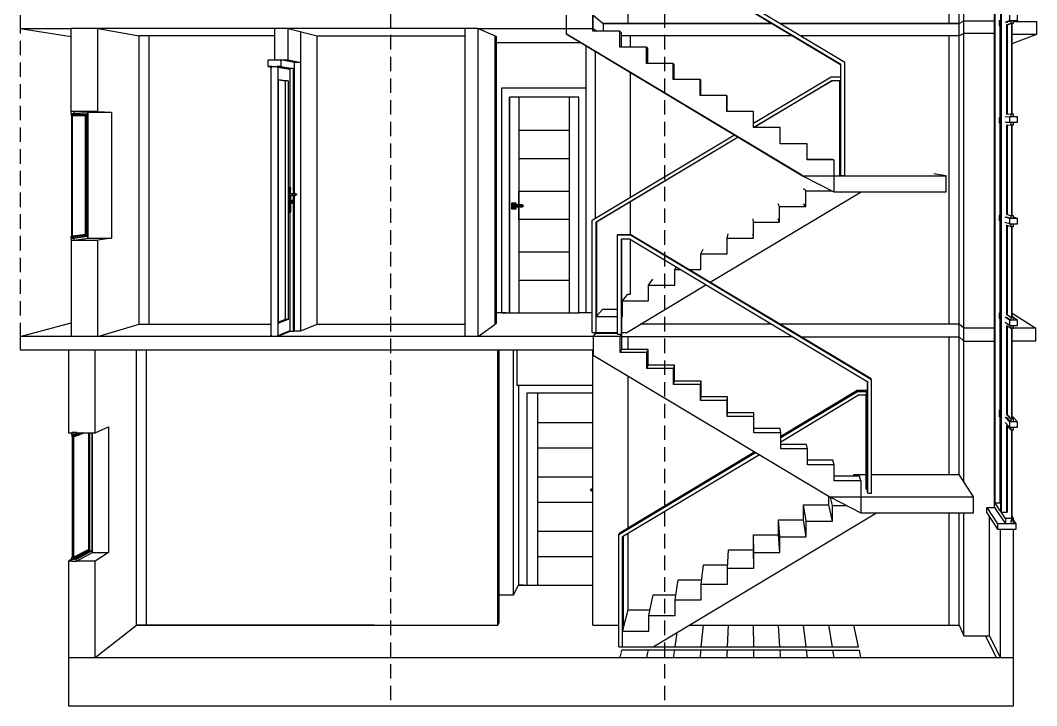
# Model space of a CAD drawing. Header units: inches. Extents: x 114 to 12919, y -714 to 8154.
# Drawn here: x 2215 to 2742, y -645 to -290 of the extents above; entities that cross this region are included whole.
import ezdxf

# ---------------------------------------------------------------- set-up
doc = ezdxf.new("R2010")
doc.units = ezdxf.units.IN
doc.header["$MEASUREMENT"] = 0
doc.linetypes.add('HIDDEN', pattern=[0.375, 0.25, -0.125])
doc.layers.add('centerline', color=92, linetype='HIDDEN')
doc.layers.add('SectionCutEdges', color=7, linetype='Continuous')

msp = doc.modelspace()

# ---------------------------------------------------------------- linework, layer by layer
for p, q in [((2723.19, -544.52), (2723.19, -135.67)), ((2723.46, -544.92), (2723.46, -135.21)), ((2704.03, -289.97), (2704.03, -138.35)), ((2719.99, -542.53), (2719.99, -138.34)), ((2720.26, -540.26), (2720.26, -140.55)), ((2696.39, -291.36), (2696.39, -143.04)), ((2701.59, -291.36), (2701.59, -143.04)), ((2517.28, -236.39), (2642.32, -311.41)), ((2516.71, -238.45), (2640.26, -312.58)), ((2516.96, -238.83), (2640.1, -312.72)), ((2529.95, -291.36), (2529.95, -246.63)), ((2511.88, -287.13), (2516.96, -291.36)), ((2722.26, -289.74), (2722.26, -292.4)), ((2214.85, -294.07), (2241.22, -298.26)), ((2255.1, -294.08), (2276.42, -297.86)), ((2353.65, -294.08), (2368.73, -297.86)), ((2452.2, -294.08), (2461.05, -297.86)), ((2511.88, -294.08), (2513.74, -295.46)), ((2512.86, -295.46), (2512.86, -294.93)), ((2604.51, -291.36), (2516.95, -291.36)), ((2516.96, -291.36), (2516.96, -295.46)), ((2516.96, -291.36), (2567.72, -291.36)), ((2529.96, -291.36), (2529.95, -291.36)), ((2530.59, -291.36), (2530.59, -291.36)), ((2530.84, -291.36), (2530.84, -291.36)), ((2559.99, -291.36), (2559.99, -291.36)), ((2560.09, -291.36), (2560.09, -291.36)), ((2561.89, -291.36), (2561.89, -291.36)), ((2562.05, -291.36), (2562.03, -291.36)), ((2567.72, -291.36), (2567.77, -291.36)), ((2567.77, -291.36), (2567.75, -291.36)), ((2567.78, -291.36), (2567.77, -291.36)), ((2567.78, -291.36), (2604.51, -291.36)), ((2567.93, -291.36), (2567.93, -291.36)), ((2569.62, -291.36), (2569.62, -291.36)), ((2569.69, -291.36), (2569.69, -291.36)), ((2701.59, -291.36), (2608.89, -291.36)), ((2608.9, -291.36), (2701.58, -291.36)), ((2683.02, -291.36), (2683.02, -291.36)), ((2692.6, -291.36), (2692.6, -291.36)), ((2693.82, -291.36), (2693.82, -291.36)), ((2694.9, -291.36), (2694.9, -291.36)), ((2695.32, -291.36), (2695.32, -291.36)), ((2696.39, -291.36), (2696.38, -291.36)), ((2700.02, -291.36), (2700.02, -291.36)), ((2701.58, -291.36), (2704.03, -289.97)), ((2701.58, -297.84), (2701.58, -291.36)), ((2704.02, -529.21), (2704.02, -289.97)), ((2704.02, -289.97), (2719.99, -289.97)), ((2704.03, -289.97), (2719.99, -289.97)), ((2714.59, -289.97), (2714.59, -289.97)), ((2716.66, -289.97), (2716.66, -289.97)), ((2723.19, -291.97), (2722.26, -292.4)), ((2722.26, -292.4), (2722.93, -292.4)), ((2722.93, -292.4), (2723.19, -292.28)), ((2722.93, -340.29), (2722.93, -292.4)), ((2723.07, -293.67), (2723.19, -293.62)), ((2723.07, -339.01), (2723.07, -293.67)), ((2723.19, -293.67), (2723.07, -293.67)), ((2727.72, -289.82), (2725.51, -290.87)), ((2726.19, -290.87), (2728.42, -289.82)), ((2726.34, -292.17), (2728.42, -291.21)), ((2726.34, -338.64), (2726.34, -292.17)), ((2726.68, -292.17), (2726.34, -292.17)), ((2726.68, -292.17), (2728.76, -291.21)), ((2726.68, -338.6), (2726.68, -292.17)), ((2729.11, -291.53), (2729.8, -291.21)), ((2731.89, -289.82), (2729.8, -290.78)), ((2730.83, -290.31), (2741.77, -290.31)), ((2741.77, -296.92), (2741.77, -290.31)), ((2346.71, -297.86), (2276.42, -297.86)), ((2276.42, -447.39), (2276.42, -297.86)), ((2281.62, -447.39), (2281.62, -297.86)), ((2360.33, -450.9), (2360.33, -295.75)), ((2368.73, -297.86), (2445.26, -297.86)), ((2368.73, -447.39), (2368.73, -297.86)), ((2461.05, -297.86), (2461.72, -298.15)), ((2461.05, -447.39), (2461.05, -297.86)), ((2461.72, -446.91), (2461.72, -298.15)), ((2499.17, -297.66), (2497.83, -296.85)), ((2499.17, -297.65), (2499.17, -297.66)), ((2620.04, -370.18), (2499.17, -297.66)), ((2525.59, -295.46), (2526.54, -296.3)), ((2526.54, -303.79), (2526.54, -296.3)), ((2531.23, -297.86), (2526.54, -297.86)), ((2615.31, -297.84), (2531.23, -297.84)), ((2531.23, -303.79), (2531.23, -297.84)), ((2701.63, -297.84), (2619.7, -297.84)), ((2696.42, -447.42), (2696.42, -297.84)), ((2704.02, -296.62), (2701.63, -297.84)), ((2701.63, -447.42), (2701.63, -297.84)), ((2719.99, -296.62), (2704.02, -296.62)), ((2729.11, -301.74), (2741.77, -296.92)), ((2729.11, -296.92), (2741.77, -296.92)), ((2505.41, -301.4), (2461.72, -301.4)), ((2508.29, -324.72), (2508.29, -303.13)), ((2539.47, -303.79), (2540.22, -304.51)), ((2540.22, -312.12), (2540.22, -304.51)), ((2356.76, -311.58), (2349.98, -310.36)), ((2353.65, -310.36), (2360.33, -311.58)), ((2513.05, -392.36), (2513.05, -305.99)), ((2343.31, -313.69), (2345.31, -314.02)), ((2347.98, -313.69), (2354.34, -314.74)), ((2348.31, -314.03), (2354.61, -315.06)), ((2349.98, -313.69), (2356.28, -314.74)), ((2354.34, -314.74), (2354.34, -315.01)), ((2356.28, -314.74), (2354.34, -314.74)), ((2354.61, -315.06), (2354.61, -376.4)), ((2356.28, -314.74), (2356.28, -379.64)), ((2360.33, -311.58), (2356.76, -311.58)), ((2356.76, -311.58), (2356.76, -379.64)), ((2553.35, -312.12), (2553.9, -312.72)), ((2553.9, -320.45), (2553.9, -312.72)), ((2640.26, -312.58), (2640.1, -312.72)), ((2640.1, -312.72), (2640.1, -370.18)), ((2640.26, -370.24), (2640.26, -312.58)), ((2642.32, -370.24), (2642.32, -311.41)), ((2348.76, -320.42), (2353.7, -321.1)), ((2348.76, -446.86), (2348.76, -320.42)), ((2348.76, -320.64), (2352.13, -321.1)), ((2352.13, -321.1), (2352.13, -444.97)), ((2353.7, -321.1), (2352.13, -321.1)), ((2353.7, -321.1), (2353.7, -444.97)), ((2531.23, -381.45), (2531.23, -316.9)), ((2567.23, -320.45), (2567.59, -320.92)), ((2567.59, -328.78), (2567.59, -320.92)), ((2594.99, -343.19), (2635.15, -319.1)), ((2635.71, -321.14), (2595.22, -345.43)), ((2635.57, -321.25), (2595.26, -345.43)), ((2635.15, -319.1), (2640.1, -319.1)), ((2635.57, -321.25), (2635.71, -321.14)), ((2639.64, -321.25), (2635.57, -321.25)), ((2639.79, -321.14), (2635.71, -321.14)), ((2639.64, -321.25), (2639.79, -321.14)), ((2639.64, -370.02), (2639.64, -321.25)), ((2639.79, -370.08), (2639.79, -321.14)), ((2464.44, -324.72), (2464.48, -324.73)), ((2464.44, -324.72), (2508.29, -324.72)), ((2464.44, -441.49), (2464.44, -324.72)), ((2464.48, -324.73), (2508.29, -324.73)), ((2464.48, -441.46), (2464.48, -324.73)), ((2508.29, -324.73), (2508.29, -324.72)), ((2508.29, -441.49), (2508.29, -324.73)), ((2504.39, -329.69), (2468.41, -329.69)), ((2468.41, -329.69), (2468.41, -441.46)), ((2468.43, -329.69), (2468.41, -329.69)), ((2468.43, -441.45), (2468.43, -329.69)), ((2473.35, -329.69), (2468.43, -329.69)), ((2473.35, -329.69), (2473.36, -329.7)), ((2473.35, -329.69), (2473.35, -385.55)), ((2473.36, -329.7), (2473.36, -346.95)), ((2499.5, -329.7), (2473.36, -329.7)), ((2504.39, -329.69), (2499.5, -329.69)), ((2499.5, -441.45), (2499.5, -329.69)), ((2504.39, -441.46), (2504.39, -329.69)), ((2581.11, -328.78), (2581.27, -329.13)), ((2581.27, -337.1), (2581.27, -329.13)), ((2242.77, -337.1), (2249.98, -337.45)), ((2255.1, -337.1), (2262.06, -337.45)), ((2241.27, -338.12), (2241.22, -338.12)), ((2241.5, -338.74), (2241.78, -338.75)), ((2241.85, -339.12), (2248.54, -339.4)), ((2242.1, -338.12), (2249.06, -338.43)), ((2248.89, -339.04), (2242.1, -338.74)), ((2242.1, -339.12), (2248.79, -339.4)), ((2249.71, -338.43), (2242.77, -338.12)), ((2248.54, -339.4), (2248.79, -339.4)), ((2248.54, -339.4), (2248.54, -400.8)), ((2248.79, -401.17), (2248.79, -339.03)), ((2248.89, -401.77), (2248.89, -338.42)), ((2249.06, -338.43), (2249.71, -338.43)), ((2249.06, -338.43), (2249.06, -401.75)), ((2249.71, -337.44), (2249.71, -402.74)), ((2249.98, -337.45), (2262.06, -337.45)), ((2249.98, -402.7), (2249.98, -337.45)), ((2262.06, -337.45), (2262.06, -402.7)), ((2464.48, -340.89), (2464.44, -340.89)), ((2464.48, -341), (2464.44, -341)), ((2464.48, -341.11), (2464.44, -341.11)), ((2464.44, -341.89), (2464.48, -341.89)), ((2464.44, -341.9), (2464.48, -341.9)), ((2723.19, -340.27), (2722.26, -340.36)), ((2722.26, -340.36), (2722.26, -343.03)), ((2723.19, -339), (2723.07, -339.01)), ((2727.72, -339.79), (2725.51, -340.02)), ((2728.42, -338.41), (2726.34, -338.64)), ((2464.44, -342.67), (2464.48, -342.67)), ((2464.44, -342.67), (2464.48, -342.67)), ((2473.36, -346.95), (2473.38, -346.95)), ((2473.38, -346.95), (2473.38, -361.55)), ((2499.5, -346.95), (2473.38, -346.95)), ((2723.19, -342.95), (2722.26, -343.03)), ((2722.26, -343.03), (2722.92, -343.03)), ((2723.19, -343.01), (2722.92, -343.03)), ((2722.92, -390.98), (2722.92, -343.03)), ((2723.06, -344.35), (2723.19, -344.34)), ((2723.06, -389.69), (2723.06, -344.35)), ((2723.19, -344.35), (2723.06, -344.35)), ((2727.72, -342.57), (2725.51, -342.75)), ((2726.19, -342.75), (2728.42, -342.57)), ((2726.33, -344.11), (2728.42, -343.96)), ((2726.33, -390.58), (2726.33, -344.11)), ((2726.67, -344.11), (2726.33, -344.11)), ((2726.67, -344.11), (2728.76, -343.96)), ((2726.67, -390.58), (2726.67, -344.11)), ((2729.11, -344.01), (2729.8, -343.96)), ((2731.89, -342.57), (2729.8, -342.74)), ((2511.33, -393.39), (2585.03, -349.17)), ((2587.01, -350.36), (2513.37, -394.54)), ((2587.03, -350.37), (2513.62, -394.41)), ((2473.36, -361.56), (2473.38, -361.55)), ((2473.36, -361.56), (2473.36, -378.53)), ((2473.44, -361.56), (2473.38, -361.55)), ((2473.44, -361.55), (2473.44, -361.56)), ((2499.5, -361.56), (2473.44, -361.56)), ((2473.45, -361.55), (2473.45, -361.56)), ((2475.01, -361.56), (2475.01, -361.55)), ((2475.03, -361.56), (2475.03, -361.55)), ((2475.05, -361.55), (2475.05, -361.56)), ((2475.06, -361.55), (2475.06, -361.56)), ((2475.09, -361.56), (2475.09, -361.55)), ((2475.09, -361.55), (2475.09, -361.56)), ((2475.12, -361.56), (2475.12, -361.55)), ((2475.34, -361.56), (2475.34, -361.55)), ((2475.38, -361.55), (2475.38, -361.56)), ((2475.41, -361.55), (2475.41, -361.56)), ((2475.71, -361.56), (2475.71, -361.55)), ((2475.81, -361.55), (2475.81, -361.56)), ((2475.88, -361.56), (2475.88, -361.55)), ((2476.5, -361.55), (2476.5, -361.56)), ((2499.5, -361.55), (2476.67, -361.56)), ((2476.67, -361.55), (2476.67, -361.56)), ((2636, -361.97), (2622.75, -361.97)), ((2636.63, -362.09), (2636, -361.97)), ((2620.06, -370.18), (2620.04, -370.18)), ((2620.45, -370.42), (2620.04, -370.18)), ((2639.64, -370.02), (2639.79, -370.08)), ((2639.79, -370.08), (2640.1, -370.08)), ((2640.1, -370.18), (2640.26, -370.24)), ((2640.26, -370.24), (2642.32, -370.24)), ((2694.93, -370.42), (2688.46, -369.38)), ((2353.99, -377.36), (2354.04, -376.75)), ((2353.99, -377.36), (2353.99, -388.48)), ((2354.04, -376.75), (2354.13, -376.4)), ((2354.13, -376.4), (2354.23, -376.39)), ((2354.23, -376.39), (2354.23, -376.4)), ((2354.23, -376.39), (2354.75, -376.39)), ((2354.51, -377.36), (2354.56, -376.75)), ((2354.51, -388.48), (2354.51, -377.36)), ((2354.56, -376.75), (2354.65, -376.4)), ((2354.75, -376.39), (2354.65, -376.4)), ((2354.75, -376.39), (2354.84, -376.73)), ((2354.84, -376.73), (2354.89, -377.33)), ((2354.89, -379.64), (2354.89, -377.33)), ((2499.5, -378.53), (2473.36, -378.53)), ((2473.38, -385.55), (2473.38, -378.53)), ((2572.53, -425.65), (2650.71, -378.74)), ((2622.12, -378.23), (2620.82, -377.19)), ((2622.12, -378.23), (2635.64, -378.23)), ((2622.12, -386.39), (2622.12, -378.23)), ((2354.63, -380.14), (2354.64, -379.9)), ((2354.64, -380.38), (2354.63, -380.14)), ((2354.64, -379.9), (2354.66, -379.71)), ((2354.66, -380.56), (2354.64, -380.38)), ((2354.65, -383.72), (2354.66, -383.55)), ((2354.65, -383.71), (2355.53, -383.71)), ((2354.65, -385.02), (2354.65, -383.72)), ((2354.65, -384.1), (2355.53, -384.1)), ((2354.66, -379.71), (2354.7, -379.64)), ((2354.7, -380.62), (2354.66, -380.56)), ((2354.66, -383.55), (2354.68, -383.43)), ((2354.68, -383.43), (2354.7, -383.39)), ((2354.7, -379.64), (2357.47, -379.64)), ((2354.7, -380.62), (2356.09, -380.62)), ((2354.7, -383.39), (2354.72, -383.43)), ((2354.72, -383.43), (2354.74, -383.54)), ((2354.74, -380.55), (2354.73, -380.56)), ((2354.76, -380.38), (2354.74, -380.55)), ((2354.74, -383.54), (2354.75, -383.71)), ((2354.75, -383.71), (2354.75, -383.71)), ((2354.75, -383.91), (2354.75, -383.74)), ((2354.75, -385.01), (2354.75, -384.01)), ((2354.89, -380.38), (2354.89, -380.56)), ((2354.89, -380.62), (2354.89, -383.71)), ((2354.89, -383.74), (2354.89, -383.91)), ((2354.89, -384.01), (2354.89, -388.42)), ((2355.38, -383.81), (2355.35, -383.91)), ((2355.35, -383.91), (2355.38, -384.01)), ((2355.43, -383.77), (2355.38, -383.81)), ((2355.38, -384.01), (2355.43, -384.05)), ((2355.41, -383.9), (2355.43, -383.81)), ((2355.43, -384), (2355.41, -383.9)), ((2355.53, -383.74), (2355.43, -383.77)), ((2355.43, -383.81), (2355.43, -383.8)), ((2355.43, -384), (2355.43, -384)), ((2355.43, -384.05), (2355.53, -384.08)), ((2355.53, -383.13), (2355.56, -383.12)), ((2355.53, -383.74), (2355.53, -383.13)), ((2355.53, -383.13), (2356.57, -383.13)), ((2355.53, -384.08), (2355.53, -384.69)), ((2355.56, -383.13), (2355.56, -383.12)), ((2355.56, -383.12), (2356.6, -383.12)), ((2355.79, -383.39), (2355.79, -384.43)), ((2355.79, -383.39), (2356.31, -383.39)), ((2355.82, -384.43), (2355.79, -384.43)), ((2355.79, -384.43), (2356.31, -384.43)), ((2355.82, -384.43), (2355.82, -383.39)), ((2355.82, -384.43), (2356.31, -384.43)), ((2355.9, -380.25), (2355.97, -380.01)), ((2355.97, -380.5), (2355.9, -380.25)), ((2355.97, -380.01), (2356.15, -379.83)), ((2356.02, -380.55), (2355.97, -380.5)), ((2356.03, -380.56), (2356.02, -380.55)), ((2356.15, -380.68), (2356.03, -380.56)), ((2356.15, -379.83), (2356.39, -379.76)), ((2356.39, -380.74), (2356.15, -380.68)), ((2356.28, -380.71), (2356.28, -383.13)), ((2356.28, -383.39), (2356.28, -384.43)), ((2356.31, -383.39), (2356.31, -384.43)), ((2357.47, -379.64), (2356.39, -379.76)), ((2356.39, -379.76), (2356.64, -379.83)), ((2357.47, -380.62), (2356.39, -380.74)), ((2356.64, -380.68), (2356.39, -380.74)), ((2356.57, -383.13), (2356.6, -383.12)), ((2356.57, -384.69), (2356.57, -383.13)), ((2356.6, -384.69), (2356.6, -383.12)), ((2356.64, -379.83), (2356.82, -380.01)), ((2356.82, -380.5), (2356.64, -380.68)), ((2356.76, -380.66), (2356.76, -450.9)), ((2356.82, -380.01), (2356.88, -380.25)), ((2356.88, -380.25), (2356.82, -380.5)), ((2357.13, -380.62), (2357.47, -380.62)), ((2357.47, -380.62), (2357.35, -380.6)), ((2357.47, -379.64), (2357.75, -379.71)), ((2357.75, -380.55), (2357.47, -380.62)), ((2357.75, -379.71), (2357.95, -379.88)), ((2357.95, -380.37), (2357.75, -380.55)), ((2357.95, -379.88), (2358.02, -380.12)), ((2358.02, -380.12), (2357.95, -380.37)), ((2469.54, -384.6), (2469.55, -384.6)), ((2469.54, -384.6), (2469.54, -387.52)), ((2471.88, -384.6), (2469.54, -384.6)), ((2471.89, -384.6), (2469.55, -384.6)), ((2469.55, -384.6), (2469.55, -384.6)), ((2471.88, -384.6), (2471.89, -384.6)), ((2471.88, -385.55), (2471.88, -384.6)), ((2471.89, -385.55), (2471.89, -384.6)), ((2531.23, -400.97), (2531.23, -383.85)), ((2354.04, -389.08), (2353.99, -388.48)), ((2354.04, -389.08), (2354.13, -389.41)), ((2354.13, -389.41), (2354.65, -389.41)), ((2354.56, -389.08), (2354.51, -388.48)), ((2354.65, -389.41), (2354.56, -389.08)), ((2354.61, -389.41), (2354.61, -450.79)), ((2354.65, -385.02), (2354.66, -385.18)), ((2354.75, -389.4), (2354.65, -389.41)), ((2354.66, -385.18), (2354.68, -385.3)), ((2354.68, -385.3), (2354.7, -385.34)), ((2354.7, -385.34), (2354.72, -385.29)), ((2354.72, -385.29), (2354.74, -385.17)), ((2354.74, -385.17), (2354.75, -385.01)), ((2354.84, -389.03), (2354.75, -389.4)), ((2354.89, -388.42), (2354.84, -389.03)), ((2355.53, -384.69), (2356.57, -384.69)), ((2356.28, -384.69), (2356.28, -451.1)), ((2356.57, -384.69), (2356.6, -384.69)), ((2469.54, -387.52), (2471.88, -387.52)), ((2469.92, -385.08), (2469.92, -387.05)), ((2469.92, -385.08), (2469.92, -385.08)), ((2469.92, -385.08), (2469.92, -385.08)), ((2471.5, -385.08), (2469.92, -385.08)), ((2471.49, -385.08), (2469.92, -385.08)), ((2471.49, -387.05), (2469.92, -387.05)), ((2470.25, -385.94), (2470.24, -386.08)), ((2470.24, -386.08), (2470.25, -386.21)), ((2470.3, -385.81), (2470.25, -385.94)), ((2470.25, -386.21), (2470.3, -386.34)), ((2470.3, -385.96), (2470.29, -386.08)), ((2470.29, -386.08), (2470.3, -386.2)), ((2470.37, -385.7), (2470.3, -385.81)), ((2470.34, -385.84), (2470.3, -385.96)), ((2470.3, -386.2), (2470.34, -386.31)), ((2470.3, -386.34), (2470.37, -386.45)), ((2470.4, -385.75), (2470.34, -385.84)), ((2470.34, -386.31), (2470.4, -386.41)), ((2470.46, -385.62), (2470.37, -385.7)), ((2470.37, -386.45), (2470.46, -386.53)), ((2470.48, -385.67), (2470.4, -385.75)), ((2470.4, -386.41), (2470.48, -386.48)), ((2470.56, -385.57), (2470.46, -385.62)), ((2470.46, -386.53), (2470.56, -386.58)), ((2470.57, -385.63), (2470.48, -385.67)), ((2470.48, -386.48), (2470.57, -386.53)), ((2470.67, -385.55), (2470.56, -385.57)), ((2470.56, -385.57), (2470.61, -385.56)), ((2470.56, -386.58), (2470.67, -386.6)), ((2470.67, -385.61), (2470.57, -385.63)), ((2470.57, -386.53), (2470.67, -386.54)), ((2470.72, -385.54), (2470.61, -385.56)), ((2470.67, -385.55), (2475.07, -385.55)), ((2470.67, -385.61), (2475.06, -385.61)), ((2475.06, -386.54), (2470.67, -386.54)), ((2470.67, -386.6), (2475.07, -386.6)), ((2470.68, -385.55), (2470.72, -385.54)), ((2471.1, -385.54), (2470.72, -385.54)), ((2471.1, -385.54), (2471.07, -385.55)), ((2475.08, -385.55), (2471.07, -385.55)), ((2471.1, -385.55), (2471.1, -385.54)), ((2471.49, -385.08), (2471.5, -385.08)), ((2471.49, -385.55), (2471.49, -385.08)), ((2471.49, -387.05), (2471.49, -386.6)), ((2471.49, -387.05), (2471.5, -387.05)), ((2471.5, -385.55), (2471.5, -385.08)), ((2471.5, -387.05), (2471.5, -386.6)), ((2471.88, -387.52), (2471.88, -386.6)), ((2471.88, -387.52), (2471.89, -387.52)), ((2471.89, -387.52), (2471.89, -386.6)), ((2473.35, -386.6), (2473.35, -441.45)), ((2473.38, -393.12), (2473.38, -386.6)), ((2475.16, -385.63), (2475.06, -385.61)), ((2475.06, -386.54), (2475.16, -386.53)), ((2475.07, -385.55), (2475.08, -385.55)), ((2475.07, -385.55), (2475.17, -385.57)), ((2475.07, -386.6), (2475.17, -386.58)), ((2475.08, -385.55), (2475.19, -385.56)), ((2475.25, -385.67), (2475.16, -385.63)), ((2475.16, -386.53), (2475.25, -386.48)), ((2475.17, -385.57), (2475.28, -385.62)), ((2475.28, -386.53), (2475.17, -386.58)), ((2475.19, -386.58), (2475.18, -386.58)), ((2475.19, -385.56), (2475.29, -385.62)), ((2475.29, -386.53), (2475.19, -386.58)), ((2475.33, -385.75), (2475.25, -385.67)), ((2475.25, -386.48), (2475.33, -386.41)), ((2475.37, -385.7), (2475.28, -385.62)), ((2475.37, -386.45), (2475.28, -386.53)), ((2475.29, -385.62), (2475.38, -385.7)), ((2475.38, -386.44), (2475.29, -386.53)), ((2475.39, -385.84), (2475.33, -385.75)), ((2475.33, -386.41), (2475.39, -386.31)), ((2475.44, -385.81), (2475.37, -385.7)), ((2475.44, -386.34), (2475.37, -386.45)), ((2475.38, -385.7), (2475.45, -385.81)), ((2475.45, -386.33), (2475.38, -386.44)), ((2475.43, -385.96), (2475.39, -385.84)), ((2475.39, -386.31), (2475.43, -386.2)), ((2475.45, -386.08), (2475.43, -385.96)), ((2475.43, -386.2), (2475.45, -386.08)), ((2475.48, -385.94), (2475.44, -385.81)), ((2475.48, -386.21), (2475.44, -386.34)), ((2475.45, -385.81), (2475.5, -385.94)), ((2475.5, -386.21), (2475.45, -386.33)), ((2475.5, -386.08), (2475.48, -385.94)), ((2475.5, -386.08), (2475.48, -386.21)), ((2475.5, -385.94), (2475.51, -386.07)), ((2475.51, -386.07), (2475.5, -386.21)), ((2608.52, -386.39), (2607.81, -384.99)), ((2608.52, -386.39), (2622.12, -386.39)), ((2608.52, -394.54), (2608.52, -386.39)), ((2622.12, -386.39), (2620.82, -384.99)), ((2723.19, -389.72), (2723.06, -389.69)), ((2723.19, -389.69), (2723.06, -389.69)), ((2464.44, -390.7), (2464.48, -390.7)), ((2464.44, -390.7), (2464.48, -390.7)), ((2464.44, -391.47), (2464.48, -391.47)), ((2464.48, -391.5), (2464.44, -391.5)), ((2464.44, -392.28), (2464.48, -392.28)), ((2464.44, -392.54), (2464.48, -392.54)), ((2473.36, -393.13), (2473.38, -393.12)), ((2473.36, -393.13), (2473.36, -410.1)), ((2499.5, -393.13), (2473.36, -393.13)), ((2499.5, -393.12), (2473.38, -393.12)), ((2473.44, -393.12), (2473.44, -393.13)), ((2473.45, -393.12), (2473.45, -393.13)), ((2511.33, -451.64), (2511.33, -393.39)), ((2513.62, -394.41), (2513.37, -394.54)), ((2513.37, -451.64), (2513.37, -394.54)), ((2513.62, -394.41), (2513.62, -443.19)), ((2594.93, -394.54), (2594.81, -392.79)), ((2594.93, -394.54), (2608.52, -394.54)), ((2594.93, -402.7), (2594.93, -394.54)), ((2608.52, -394.54), (2607.81, -392.79)), ((2722.92, -390.98), (2722.26, -390.98)), ((2722.26, -390.98), (2722.26, -393.65)), ((2723.19, -391.25), (2722.26, -390.98)), ((2723.19, -393.93), (2722.26, -393.65)), ((2722.92, -390.98), (2723.19, -391.06)), ((2722.92, -441.6), (2722.92, -393.85)), ((2723.06, -395.02), (2723.19, -395.06)), ((2723.06, -440.36), (2723.06, -395.02)), ((2727.72, -392.54), (2725.51, -391.91)), ((2727.72, -395.31), (2725.51, -394.64)), ((2728.42, -392.54), (2726.19, -391.91)), ((2728.42, -391.15), (2726.33, -390.58)), ((2726.67, -390.58), (2726.33, -390.58)), ((2726.67, -390.58), (2728.76, -391.15)), ((2729.8, -391.15), (2729.11, -390.96)), ((2731.89, -392.54), (2729.8, -391.96)), ((2726.33, -442.52), (2726.33, -396.05)), ((2726.33, -396.05), (2728.42, -396.7)), ((2726.67, -442.52), (2726.67, -396.16)), ((2241.22, -402.72), (2241.27, -402.71)), ((2241.44, -401.69), (2241.27, -401.72)), ((2241.5, -402.09), (2241.78, -402.05)), ((2241.85, -401.72), (2248.54, -400.8)), ((2248.79, -400.8), (2242.1, -401.72)), ((2242.1, -402.09), (2248.89, -401.16)), ((2242.1, -402.72), (2248.89, -401.77)), ((2242.77, -402.72), (2249.71, -401.75)), ((2242.77, -403.73), (2249.98, -402.7)), ((2248.54, -400.8), (2248.79, -400.8)), ((2248.89, -401.77), (2249.06, -401.75)), ((2249.06, -401.75), (2249.71, -401.75)), ((2249.98, -402.7), (2262.06, -402.7)), ((2262.06, -402.7), (2255.1, -403.73)), ((2524.66, -400.97), (2524.44, -401.12)), ((2524.44, -401.12), (2531.18, -401.12)), ((2524.44, -452.6), (2524.44, -401.12)), ((2531.38, -400.97), (2524.66, -400.97)), ((2526.49, -452.6), (2526.49, -403.18)), ((2526.49, -403.18), (2530.61, -403.18)), ((2526.71, -460.49), (2526.71, -403.18)), ((2530.61, -403.18), (2654.16, -477.31)), ((2531.38, -400.97), (2531.18, -401.12)), ((2531.18, -401.12), (2656.22, -476.14)), ((2531.23, -431.82), (2531.23, -403.55)), ((2656.01, -475.74), (2531.38, -400.97)), ((2581.34, -402.7), (2581.8, -400.6)), ((2581.34, -402.7), (2594.93, -402.7)), ((2581.34, -410.86), (2581.34, -402.7)), ((2594.93, -402.7), (2594.81, -400.6)), ((2499.5, -410.1), (2473.36, -410.1)), ((2473.38, -410.1), (2473.38, -424.69)), ((2567.74, -410.86), (2568.79, -408.4)), ((2567.74, -410.86), (2581.34, -410.86)), ((2567.74, -419.01), (2567.74, -410.86)), ((2554.15, -419.01), (2554.89, -417.75)), ((2554.15, -419.01), (2557, -419.01)), ((2554.15, -427.17), (2554.15, -419.01)), ((2561.46, -419.01), (2567.74, -419.01)), ((2473.36, -424.7), (2473.38, -424.69)), ((2473.36, -424.7), (2473.36, -441.43)), ((2499.5, -424.7), (2473.36, -424.7)), ((2499.5, -424.69), (2473.38, -424.69)), ((2473.44, -424.69), (2473.44, -424.7)), ((2473.45, -424.69), (2473.45, -424.7)), ((2540.56, -427.17), (2542.78, -424.01)), ((2464.44, -429.47), (2464.48, -429.47)), ((2464.48, -430.63), (2464.44, -430.63)), ((2464.44, -430.89), (2464.48, -430.89)), ((2464.44, -431.02), (2464.48, -431.02)), ((2464.44, -431.28), (2464.48, -431.28)), ((2526.96, -435.33), (2529.79, -431.78)), ((2529.22, -451.64), (2570.3, -426.99)), ((2529.79, -431.78), (2531.23, -431.78)), ((2540.56, -427.17), (2554.15, -427.17)), ((2540.56, -435.33), (2540.56, -427.17)), ((2526.96, -435.33), (2540.56, -435.33)), ((2526.96, -443.48), (2526.96, -435.33)), ((2466.8, -441.49), (2461.72, -441.49)), ((2464.44, -441.07), (2464.48, -441.07)), ((2464.44, -441.49), (2464.48, -441.46)), ((2464.48, -441.46), (2468.41, -441.46)), ((2466.8, -441.49), (2466.84, -441.46)), ((2468.41, -441.46), (2468.43, -441.45)), ((2468.43, -441.45), (2473.35, -441.45)), ((2473.35, -441.45), (2473.36, -441.43)), ((2473.36, -441.43), (2499.5, -441.43)), ((2499.5, -441.45), (2504.39, -441.45)), ((2508.29, -441.46), (2504.39, -441.46)), ((2505.93, -441.49), (2505.96, -441.46)), ((2511.33, -441.49), (2505.93, -441.49)), ((2513.37, -443.48), (2516.79, -439.59)), ((2516.79, -439.59), (2524.44, -439.59)), ((2526.71, -439.59), (2526.96, -439.59)), ((2722.92, -441.6), (2722.26, -441.6)), ((2722.26, -441.6), (2722.26, -444.27)), ((2723.19, -442.23), (2722.26, -441.6)), ((2722.92, -441.6), (2723.19, -441.78)), ((2723.19, -440.45), (2723.06, -440.36)), ((2723.19, -440.36), (2723.06, -440.36)), ((2728.42, -443.89), (2726.33, -442.52)), ((2726.67, -442.52), (2726.33, -442.52)), ((2726.67, -442.52), (2728.76, -443.89)), ((2729.11, -441.7), (2741.26, -449.48)), ((2214.85, -453.7), (2241.22, -446.72)), ((2255.1, -453.7), (2276.42, -447.39)), ((2276.42, -447.39), (2344.98, -447.39)), ((2352.13, -444.97), (2348.76, -446.25)), ((2353.7, -444.97), (2348.76, -446.86)), ((2353.7, -444.97), (2352.13, -444.97)), ((2360.33, -450.9), (2368.73, -447.39)), ((2368.73, -447.39), (2445.26, -447.39)), ((2452.2, -453.7), (2461.72, -446.91)), ((2513.37, -443.48), (2524.44, -443.48)), ((2526.71, -443.48), (2526.96, -443.48)), ((2604.35, -447.42), (2536.25, -447.42)), ((2701.63, -447.42), (2608.81, -447.42)), ((2701.58, -525.4), (2701.58, -447.42)), ((2704.02, -449.47), (2701.63, -447.42)), ((2723.19, -444.91), (2722.26, -444.27)), ((2722.92, -492.23), (2722.92, -444.73)), ((2723.06, -445.7), (2723.19, -445.79)), ((2723.06, -491.04), (2723.06, -445.7)), ((2727.72, -445.28), (2725.51, -443.79)), ((2727.72, -448.06), (2725.51, -446.53)), ((2726.19, -443.79), (2728.42, -445.28)), ((2729.8, -443.89), (2729.11, -443.44)), ((2731.89, -445.28), (2729.8, -443.92)), ((2347.98, -453.7), (2354.34, -451.1)), ((2354.61, -450.79), (2348.31, -453.36)), ((2354.34, -450.91), (2354.34, -451.1)), ((2356.28, -451.1), (2354.34, -451.1)), ((2356.28, -451.1), (2356.76, -450.9)), ((2356.76, -450.9), (2360.33, -450.9)), ((2511.33, -451.64), (2524.44, -451.64)), ((2511.88, -453.7), (2513.54, -451.64)), ((2524.44, -452.28), (2513.03, -452.28)), ((2516.96, -451.64), (2516.96, -452.28)), ((2524.44, -452.6), (2526.49, -452.6)), ((2525.76, -453.7), (2526.71, -452.28)), ((2526.71, -451.64), (2529.22, -451.64)), ((2719.99, -449.47), (2704.02, -449.47)), ((2726.33, -494.46), (2726.33, -447.99)), ((2726.33, -447.99), (2728.42, -449.45)), ((2726.67, -494.46), (2726.67, -448.23)), ((2741.26, -449.48), (2729.11, -449.48)), ((2741.26, -456.12), (2741.26, -449.48)), ((2615.13, -453.89), (2526.71, -453.89)), ((2529.96, -460.49), (2529.96, -453.89)), ((2619.58, -453.89), (2701.58, -453.89)), ((2696.38, -525.4), (2696.38, -453.89)), ((2701.58, -453.89), (2704.02, -456.11)), ((2704.02, -456.11), (2719.99, -456.11)), ((2741.26, -456.12), (2729.11, -456.12)), ((2275.06, -603.41), (2275.06, -460.64)), ((2280.32, -603.41), (2280.32, -460.64)), ((2462.35, -603.41), (2462.35, -460.64)), ((2463.02, -602.13), (2463.02, -460.64)), ((2470.53, -587.67), (2470.53, -460.64)), ((2472.5, -479.19), (2472.5, -460.64)), ((2511.75, -603.41), (2511.75, -460.64)), ((2525.76, -462.03), (2526.71, -460.49)), ((2540.39, -460.49), (2526.71, -460.49)), ((2539.65, -462.03), (2540.39, -460.49)), ((2540.39, -468.7), (2540.39, -460.49)), ((2539.65, -470.35), (2540.39, -468.7)), ((2554.07, -468.7), (2540.39, -468.7)), ((2553.53, -470.35), (2554.07, -468.7)), ((2554.07, -476.91), (2554.07, -468.7)), ((2511.75, -479.19), (2472.5, -479.19)), ((2473.07, -479.19), (2473.07, -582.79)), ((2529.96, -553.07), (2529.96, -474.25)), ((2553.53, -478.68), (2554.07, -476.91)), ((2567.76, -476.91), (2554.07, -476.91)), ((2567.41, -478.68), (2567.76, -476.91)), ((2567.76, -485.11), (2567.76, -476.91)), ((2653.96, -477.19), (2653.96, -534.37)), ((2654.16, -534.96), (2654.16, -477.31)), ((2656.01, -475.74), (2656.22, -476.14)), ((2656.22, -534.96), (2656.22, -476.14)), ((2477.56, -582.79), (2477.56, -483.02)), ((2477.56, -483.02), (2511.75, -483.02)), ((2477.56, -582.78), (2477.56, -483.02)), ((2483.18, -498.42), (2483.18, -483.02)), ((2483.18, -582.78), (2483.18, -483.02)), ((2648.73, -481.81), (2609.05, -505.62)), ((2609.05, -506.14), (2648.91, -482.22)), ((2649.48, -484.26), (2609.05, -508.52)), ((2648.91, -482.22), (2648.73, -481.81)), ((2653.96, -481.81), (2648.73, -481.81)), ((2648.91, -482.22), (2653.96, -482.22)), ((2653.55, -484.26), (2649.48, -484.26)), ((2653.35, -532.62), (2653.35, -484.26)), ((2653.55, -482.22), (2653.96, -483.06)), ((2653.55, -533.2), (2653.55, -482.22)), ((2567.41, -487.01), (2567.76, -485.11)), ((2581.44, -485.11), (2567.76, -485.11)), ((2581.29, -487.01), (2581.44, -485.11)), ((2581.44, -493.32), (2581.44, -485.11)), ((2653.96, -487.17), (2653.55, -486.3)), ((2581.29, -495.34), (2581.44, -493.32)), ((2595.12, -493.32), (2581.44, -493.32)), ((2595.17, -495.34), (2595.12, -493.32)), ((2722.92, -492.23), (2722.26, -492.23)), ((2722.26, -492.23), (2722.26, -494.89)), ((2723.19, -493.21), (2722.26, -492.23)), ((2723.19, -495.9), (2722.26, -494.89)), ((2723.19, -492.5), (2722.92, -492.23)), ((2723.19, -491.17), (2723.06, -491.04)), ((2723.19, -491.04), (2723.06, -491.04)), ((2728.42, -496.64), (2726.33, -494.46)), ((2726.67, -494.46), (2726.33, -494.46)), ((2726.67, -494.46), (2728.76, -496.64)), ((2729.31, -495.37), (2729.11, -495.17)), ((2253.65, -503.67), (2260.64, -500.57)), ((2260.64, -500.57), (2260.64, -565.82)), ((2483.18, -511.45), (2483.18, -498.42)), ((2483.18, -498.42), (2511.75, -498.42)), ((2653.55, -498.45), (2653.96, -498.45)), ((2653.55, -498.45), (2653.96, -499.4)), ((2722.92, -540.26), (2722.92, -495.61)), ((2723.06, -496.37), (2723.19, -496.51)), ((2723.06, -540.46), (2723.06, -496.37)), ((2727.72, -498.03), (2725.51, -495.68)), ((2727.72, -500.8), (2725.51, -498.41)), ((2726.19, -495.68), (2728.42, -498.03)), ((2726.33, -545.11), (2726.33, -499.92)), ((2726.33, -499.92), (2728.42, -502.19)), ((2726.67, -545.11), (2726.67, -500.3)), ((2729.31, -495.37), (2729.11, -495.37)), ((2729.6, -495.67), (2729.11, -495.67)), ((2729.8, -496.64), (2729.11, -495.92)), ((2729.31, -495.67), (2729.31, -495.37)), ((2731.89, -498.03), (2729.6, -495.67)), ((2247.02, -503.67), (2242.9, -505.22)), ((2242.9, -505.59), (2248, -503.67)), ((2246.42, -503.67), (2243.96, -504.59)), ((2250.18, -503.67), (2250.18, -564.18)), ((2250.56, -564.55), (2250.56, -503.67)), ((2250.67, -565.11), (2250.67, -503.67)), ((2250.87, -565), (2250.87, -503.67)), ((2251.89, -503.67), (2251.89, -566)), ((2252.2, -565.84), (2252.2, -503.67)), ((2608.8, -501.53), (2595.17, -501.53)), ((2609.05, -503.67), (2608.8, -501.53)), ((2653.96, -503.5), (2653.55, -502.53)), ((2622.49, -509.74), (2609.05, -509.74)), ((2622.93, -511.99), (2622.49, -509.74)), ((2483.18, -526.61), (2483.18, -511.45)), ((2483.18, -511.45), (2483.18, -511.45)), ((2483.18, -511.45), (2511.75, -511.45)), ((2483.18, -511.45), (2511.75, -511.45)), ((2483.19, -511.45), (2483.19, -511.45)), ((2483.19, -511.45), (2483.19, -511.45)), ((2484.7, -511.45), (2484.7, -511.45)), ((2525.09, -556.51), (2596.08, -513.92)), ((2595.64, -513.66), (2525.31, -555.86)), ((2598.06, -515.11), (2527.13, -557.67)), ((2636.17, -517.95), (2622.93, -517.95)), ((2636.81, -520.32), (2636.17, -517.95)), ((2653.96, -520.96), (2653.55, -520.96)), ((2653.55, -520.96), (2653.96, -522.06)), ((2483.18, -539.64), (2483.18, -526.61)), ((2483.18, -526.61), (2511.75, -526.61)), ((2649.85, -526.16), (2636.81, -526.16)), ((2646.98, -526.16), (2646.98, -525.4)), ((2646.98, -525.4), (2653.35, -525.4)), ((2647.22, -526.16), (2646.98, -525.4)), ((2650.69, -528.65), (2649.85, -526.16)), ((2653.96, -526.16), (2653.55, -525.04)), ((2656.22, -525.4), (2701.58, -525.4)), ((2708.98, -536.98), (2701.58, -525.4)), ((2510.53, -533.35), (2510.54, -533.22)), ((2510.53, -533.35), (2510.54, -533.47)), ((2510.54, -533.22), (2510.59, -533.11)), ((2510.54, -533.47), (2510.59, -533.58)), ((2510.58, -533.35), (2510.6, -533.24)), ((2510.6, -533.45), (2510.58, -533.35)), ((2510.59, -533.58), (2510.67, -533.68)), ((2510.67, -533.01), (2510.6, -533.11)), ((2510.6, -533.11), (2510.59, -533.11)), ((2510.6, -533.24), (2510.64, -533.14)), ((2510.64, -533.55), (2510.6, -533.45)), ((2510.64, -533.14), (2510.71, -533.05)), ((2510.71, -533.64), (2510.64, -533.55)), ((2510.67, -533.01), (2510.78, -532.94)), ((2510.67, -533.01), (2510.68, -533.01)), ((2510.67, -533.68), (2510.78, -533.75)), ((2510.78, -532.94), (2510.68, -533.01)), ((2510.71, -533.05), (2510.81, -532.99)), ((2510.81, -533.71), (2510.71, -533.64)), ((2510.9, -532.89), (2510.78, -532.94)), ((2510.9, -532.89), (2510.78, -532.94)), ((2510.78, -533.75), (2510.9, -533.8)), ((2510.81, -532.99), (2510.91, -532.94)), ((2510.91, -533.75), (2510.81, -533.71)), ((2511.02, -532.88), (2510.9, -532.89)), ((2511.02, -532.88), (2510.9, -532.89)), ((2511.02, -533.81), (2510.9, -533.8)), ((2510.91, -532.94), (2511.02, -532.93)), ((2511.02, -533.76), (2510.91, -533.75)), ((2511.02, -532.88), (2511.02, -532.88)), ((2511.02, -532.88), (2511.75, -532.88)), ((2511.75, -532.88), (2511.02, -532.88)), ((2511.75, -532.93), (2511.02, -532.93)), ((2511.75, -533.76), (2511.02, -533.76)), ((2511.75, -533.81), (2511.02, -533.81)), ((2633.97, -541), (2633.97, -536.66)), ((2635.88, -541.36), (2634.91, -537.19)), ((2653.55, -533.2), (2653.35, -532.62)), ((2653.55, -533.2), (2653.96, -533.2)), ((2654.16, -534.96), (2653.96, -534.37)), ((2654.16, -534.96), (2656.22, -534.96)), ((2483.18, -554.8), (2483.18, -539.64)), ((2483.18, -539.64), (2483.18, -539.64)), ((2483.18, -539.64), (2511.75, -539.64)), ((2483.18, -539.64), (2511.75, -539.64)), ((2483.19, -539.64), (2483.19, -539.64)), ((2483.19, -539.64), (2483.19, -539.64)), ((2484.7, -539.64), (2484.7, -539.64)), ((2620.97, -541), (2633.97, -541)), ((2620.97, -548.8), (2620.97, -541)), ((2622.29, -549.51), (2620.97, -541)), ((2635.88, -549.51), (2633.97, -541)), ((2635.88, -541.36), (2643.01, -541.36)), ((2635.88, -549.51), (2635.88, -541.36)), ((2715.98, -545.16), (2715.98, -542.5)), ((2715.98, -542.5), (2719.99, -542.5)), ((2715.98, -542.5), (2721.48, -550.86)), ((2719.99, -542.53), (2725.64, -550.86)), ((2722.92, -540.26), (2720.26, -540.26)), ((2725.64, -548.08), (2720.26, -540.26)), ((2542.99, -614.76), (2658.74, -545.31)), ((2696.38, -603.41), (2696.38, -545.31)), ((2701.58, -603.41), (2701.58, -545.31)), ((2704.02, -608.96), (2704.02, -545.31)), ((2715.98, -545.16), (2721.48, -553.64)), ((2717.31, -608.96), (2717.31, -547.21)), ((2723.46, -544.92), (2726.19, -544.92)), ((2729.8, -548.08), (2729.11, -547.11)), ((2607.97, -548.8), (2620.97, -548.8)), ((2607.97, -556.6), (2607.97, -548.8)), ((2608.69, -557.67), (2607.97, -548.8)), ((2622.29, -557.67), (2620.97, -548.8)), ((2622.29, -549.51), (2635.88, -549.51)), ((2622.29, -557.67), (2622.29, -549.51)), ((2731.19, -550.86), (2729.8, -548.9)), ((2483.18, -567.83), (2483.18, -554.8)), ((2483.18, -554.8), (2511.75, -554.8)), ((2525.09, -556.51), (2525.31, -555.86)), ((2525.09, -614.76), (2525.09, -556.51)), ((2527.13, -614.76), (2527.13, -557.67)), ((2527.34, -557.54), (2527.34, -605.79)), ((2529.96, -595.61), (2529.96, -555.97)), ((2594.97, -556.6), (2607.97, -556.6)), ((2594.97, -564.41), (2594.97, -556.6)), ((2595.1, -565.82), (2594.97, -556.6)), ((2608.69, -565.82), (2607.97, -556.6)), ((2608.69, -557.67), (2622.29, -557.67)), ((2608.69, -565.82), (2608.69, -557.67)), ((2483.18, -563.35), (2483.18, -563.34)), ((2241.84, -568.14), (2241.58, -568.28)), ((2241.95, -568.65), (2242.4, -568.41)), ((2242.5, -568.28), (2250.18, -564.18)), ((2250.56, -564.19), (2242.9, -568.28)), ((2242.9, -568.65), (2250.67, -564.49)), ((2242.9, -569.28), (2250.87, -565)), ((2243.96, -569.28), (2251.89, -565.01)), ((2243.96, -570.29), (2252.2, -565.84)), ((2250.18, -564.18), (2250.56, -564.19)), ((2250.87, -565), (2251.89, -565.01)), ((2252.2, -565.82), (2260.64, -565.82)), ((2260.64, -565.82), (2253.65, -570.29)), ((2483.18, -567.83), (2483.18, -567.83)), ((2483.18, -582.77), (2483.18, -567.83)), ((2483.18, -567.83), (2511.75, -567.83)), ((2483.18, -567.83), (2511.75, -567.83)), ((2483.19, -567.83), (2483.19, -567.83)), ((2483.19, -567.83), (2483.19, -567.83)), ((2581.51, -573.98), (2581.97, -564.41)), ((2581.97, -564.41), (2594.97, -564.41)), ((2595.1, -573.98), (2594.97, -564.41)), ((2595.1, -565.82), (2608.69, -565.82)), ((2595.1, -573.98), (2595.1, -565.82)), ((2241.58, -569.22), (2239.83, -570.29)), ((2241.5, -569.28), (2241.58, -569.24)), ((2483.18, -572.34), (2483.18, -572.34)), ((2483.18, -574.04), (2483.18, -574.03)), ((2567.91, -582.14), (2568.96, -572.21)), ((2568.96, -572.21), (2581.59, -572.21)), ((2581.51, -573.98), (2595.1, -573.98)), ((2581.51, -582.14), (2581.51, -573.98)), ((2470.53, -587.67), (2473.07, -582.79)), ((2473.07, -582.79), (2477.56, -582.79)), ((2475.77, -582.79), (2473.07, -582.79)), ((2477.56, -582.74), (2477.56, -582.74)), ((2477.56, -582.78), (2483.18, -582.78)), ((2477.56, -582.78), (2477.56, -582.79)), ((2483.18, -582.75), (2483.18, -582.75)), ((2483.18, -582.77), (2511.75, -582.77)), ((2483.18, -582.78), (2483.18, -582.77)), ((2554.32, -590.29), (2555.96, -580.01)), ((2555.96, -580.01), (2568.14, -580.01)), ((2567.91, -582.14), (2581.51, -582.14)), ((2567.91, -590.29), (2567.91, -582.14)), ((2463.02, -587.67), (2470.53, -587.67)), ((2540.73, -598.45), (2542.96, -587.81)), ((2542.96, -587.81), (2554.72, -587.81)), ((2554.32, -590.29), (2567.91, -590.29)), ((2554.32, -598.45), (2554.32, -590.29)), ((2527.13, -606.6), (2529.96, -595.61)), ((2529.96, -595.61), (2541.32, -595.61)), ((2540.73, -598.45), (2554.32, -598.45)), ((2540.73, -606.6), (2540.73, -598.45)), ((2253.65, -620.26), (2275.06, -603.41)), ((2253.71, -620.26), (2275.12, -603.41)), ((2398.25, -603.54), (2274.95, -603.54)), ((2275.06, -603.41), (2462.35, -603.41)), ((2462.35, -603.41), (2463.02, -602.13)), ((2511.75, -603.41), (2525.09, -603.41)), ((2527.95, -603.41), (2527.34, -603.41)), ((2561.9, -603.41), (2701.58, -603.41)), ((2567.91, -614.76), (2568.96, -603.41)), ((2581.51, -614.76), (2581.97, -603.41)), ((2595.1, -614.76), (2594.97, -603.41)), ((2608.69, -614.76), (2607.97, -603.41)), ((2622.29, -614.76), (2620.97, -603.41)), ((2635.88, -614.76), (2633.97, -603.41)), ((2649.48, -614.76), (2646.98, -603.41)), ((2701.58, -603.41), (2704.02, -608.96)), ((2527.13, -606.6), (2540.73, -606.6)), ((2554.32, -614.76), (2555.4, -607.31)), ((2704.02, -608.96), (2717.31, -608.96)), ((2715.32, -608.96), (2720.78, -620.26)), ((2717.31, -608.96), (2722.86, -620.26)), ((2260.64, -614.76), (2260.7, -614.76)), ((2525.09, -614.76), (2649.48, -614.76)), ((2622.93, -620.26), (2622.49, -616.47)), ((2622.49, -616.47), (2649.85, -616.47)), ((2636.81, -620.26), (2636.17, -616.47)), ((2650.69, -620.26), (2649.85, -616.47))]:
    msp.add_line(p, q)
at = {"linetype": 'HIDDEN'}
for p, q in [((2525.76, -620.26), (2526.71, -616.47)), ((2622.49, -616.47), (2526.71, -616.47)), ((2539.65, -620.26), (2540.39, -616.47)), ((2553.53, -620.26), (2554.07, -616.47)), ((2567.41, -620.26), (2567.76, -616.47)), ((2581.29, -620.26), (2581.44, -616.47)), ((2595.17, -620.26), (2595.12, -616.47)), ((2609.05, -620.26), (2608.8, -616.47))]:
    msp.add_line(p, q, dxfattribs=at)
at = {"layer": 'centerline', "ltscale": 30}
for p, q in [((2406.85, 1007.61), (2406.85, -645.25)), ((2548.85, 1007.61), (2548.85, -645.25)), ((2214.85, 959.61), (2214.85, -460.64))]:
    msp.add_line(p, q, dxfattribs=at)
at = {"layer": 'SectionCutEdges'}
for p, q in [((2214.85, -287.13), (2214.85, -294.07)), ((2497.83, -287.13), (2497.83, -296.85)), ((2511.71, -294.08), (2511.71, -287.13)), ((2511.88, -294.08), (2511.88, -287.13)), ((2727.72, -287.05), (2727.72, -289.82)), ((2731.89, -289.82), (2731.89, -287.05)), ((2214.85, -294.07), (2241.22, -294.08)), ((2445.26, -294.08), (2241.22, -294.08)), ((2241.22, -338.12), (2241.22, -294.08)), ((2255.1, -337.1), (2255.1, -294.08)), ((2346.71, -294.08), (2346.71, -310.36)), ((2353.65, -310.36), (2353.65, -294.08)), ((2452.2, -294.08), (2445.26, -294.08)), ((2445.26, -294.08), (2445.26, -453.7)), ((2452.2, -294.08), (2497.83, -294.08)), ((2452.2, -453.7), (2452.2, -294.08)), ((2497.83, -294.08), (2511.71, -294.08)), ((2511.71, -295.46), (2511.71, -294.08)), ((2511.71, -294.08), (2511.88, -294.08)), ((2727.72, -289.82), (2731.89, -289.82)), ((2728.42, -289.82), (2728.42, -291.21)), ((2728.42, -291.21), (2729.8, -291.21)), ((2728.76, -291.21), (2728.76, -338.41)), ((2729.11, -338.41), (2729.11, -291.21)), ((2729.8, -291.21), (2729.8, -289.82)), ((2497.83, -296.85), (2620.45, -370.42)), ((2525.59, -295.46), (2511.71, -295.46)), ((2525.59, -303.79), (2525.59, -295.46)), ((2539.47, -303.79), (2525.59, -303.79)), ((2539.47, -312.12), (2539.47, -303.79)), ((2343.31, -313.69), (2343.31, -310.36)), ((2343.31, -310.36), (2346.71, -310.36)), ((2346.71, -310.36), (2353.65, -310.36)), ((2349.98, -310.36), (2349.98, -313.69)), ((2345.31, -313.69), (2343.31, -313.69)), ((2344.98, -314.03), (2345.31, -314.02)), ((2344.98, -453.36), (2344.98, -314.03)), ((2345.31, -313.69), (2347.98, -313.69)), ((2345.31, -314.02), (2345.31, -313.69)), ((2347.98, -313.69), (2347.98, -314.03)), ((2349.98, -313.69), (2347.98, -313.69)), ((2347.98, -314.03), (2348.31, -314.03)), ((2348.31, -314.03), (2348.31, -453.36)), ((2553.35, -312.12), (2539.47, -312.12)), ((2553.35, -320.45), (2553.35, -312.12)), ((2567.23, -320.45), (2553.35, -320.45)), ((2567.23, -328.78), (2567.23, -320.45)), ((2581.11, -328.78), (2567.23, -328.78)), ((2581.11, -337.1), (2581.11, -328.78)), ((2255.1, -337.1), (2241.22, -337.1)), ((2242.77, -338.12), (2242.77, -337.1)), ((2594.99, -337.1), (2581.11, -337.1)), ((2594.99, -345.43), (2594.99, -337.1)), ((2241.22, -338.12), (2242.77, -338.12)), ((2241.27, -338.12), (2242.1, -338.12)), ((2241.27, -338.12), (2241.27, -339.12)), ((2241.44, -339.12), (2241.27, -339.12)), ((2241.5, -338.74), (2241.44, -338.74)), ((2241.44, -338.74), (2241.44, -339.12)), ((2241.44, -339.12), (2241.44, -401.69)), ((2241.5, -402.09), (2241.5, -338.74)), ((2241.85, -338.74), (2241.5, -338.74)), ((2241.85, -338.74), (2241.78, -338.75)), ((2241.78, -338.75), (2241.78, -402.05)), ((2241.85, -338.74), (2241.85, -339.12)), ((2242.1, -338.74), (2241.85, -338.74)), ((2241.85, -339.12), (2242.1, -339.12)), ((2241.85, -401.72), (2241.85, -339.12)), ((2242.1, -339.12), (2242.1, -338.12)), ((2727.72, -339.79), (2727.72, -342.57)), ((2731.89, -339.79), (2727.72, -339.79)), ((2728.42, -338.41), (2728.42, -339.79)), ((2729.8, -338.41), (2728.42, -338.41)), ((2729.8, -339.79), (2729.8, -338.41)), ((2731.89, -342.57), (2731.89, -339.79)), ((2608.87, -345.43), (2594.99, -345.43)), ((2608.87, -353.76), (2608.87, -345.43)), ((2727.72, -342.57), (2731.89, -342.57)), ((2728.42, -342.57), (2728.42, -343.96)), ((2728.42, -343.96), (2729.8, -343.96)), ((2728.76, -343.96), (2728.76, -391.15)), ((2729.11, -391.15), (2729.11, -343.96)), ((2729.8, -343.96), (2729.8, -342.57)), ((2622.75, -353.76), (2608.87, -353.76)), ((2622.75, -362.09), (2622.75, -353.76)), ((2636.63, -362.09), (2622.75, -362.09)), ((2636.63, -362.09), (2636.63, -378.74)), ((2620.45, -370.42), (2694.93, -370.42)), ((2620.45, -370.42), (2636.63, -378.74)), ((2694.93, -378.74), (2694.93, -370.42)), ((2636.63, -378.74), (2694.93, -378.74)), ((2727.72, -392.54), (2727.72, -395.31)), ((2731.89, -392.54), (2727.72, -392.54)), ((2728.42, -391.15), (2728.42, -392.54)), ((2729.8, -391.15), (2728.42, -391.15)), ((2729.8, -392.54), (2729.8, -391.15)), ((2731.89, -395.31), (2731.89, -392.54)), ((2727.72, -395.31), (2731.89, -395.31)), ((2728.42, -395.31), (2728.42, -396.7)), ((2728.42, -396.7), (2729.8, -396.7)), ((2728.76, -396.7), (2728.76, -443.89)), ((2729.11, -443.89), (2729.11, -396.7)), ((2729.8, -396.7), (2729.8, -395.31)), ((2241.22, -402.72), (2241.22, -453.7)), ((2242.77, -402.72), (2241.22, -402.72)), ((2241.22, -403.73), (2255.1, -403.73)), ((2241.44, -401.72), (2241.27, -401.72)), ((2241.27, -402.71), (2241.27, -401.72)), ((2241.27, -402.71), (2242.1, -402.72)), ((2241.44, -401.69), (2241.44, -401.72)), ((2241.44, -402.09), (2241.44, -401.72)), ((2241.44, -402.09), (2241.5, -402.09)), ((2241.78, -402.09), (2241.5, -402.09)), ((2241.78, -402.05), (2241.78, -402.09)), ((2241.78, -402.09), (2241.85, -402.09)), ((2241.85, -401.72), (2241.85, -402.09)), ((2242.1, -401.72), (2241.85, -401.72)), ((2241.85, -402.09), (2242.1, -402.09)), ((2242.1, -402.72), (2242.1, -401.72)), ((2242.77, -403.73), (2242.77, -402.72)), ((2255.1, -453.7), (2255.1, -403.73)), ((2727.72, -445.28), (2727.72, -448.06)), ((2731.89, -445.28), (2727.72, -445.28)), ((2728.42, -443.89), (2728.42, -445.28)), ((2729.8, -443.89), (2728.42, -443.89)), ((2729.8, -445.28), (2729.8, -443.89)), ((2731.89, -448.06), (2731.89, -445.28)), ((2727.72, -448.06), (2731.89, -448.06)), ((2728.42, -448.06), (2728.42, -449.45)), ((2728.42, -449.45), (2729.8, -449.45)), ((2728.76, -449.45), (2728.76, -496.64)), ((2729.11, -496.64), (2729.11, -449.45)), ((2729.8, -449.45), (2729.8, -448.06)), ((2214.85, -453.7), (2214.85, -460.64)), ((2255.1, -453.7), (2214.85, -453.7)), ((2345.31, -453.7), (2255.1, -453.7)), ((2345.31, -453.36), (2344.98, -453.36)), ((2345.31, -453.7), (2345.31, -453.36)), ((2347.98, -453.7), (2345.31, -453.7)), ((2347.98, -453.36), (2347.98, -453.7)), ((2348.31, -453.36), (2347.98, -453.36)), ((2525.76, -453.7), (2347.98, -453.7)), ((2511.88, -453.7), (2511.88, -463.41)), ((2525.76, -462.03), (2525.76, -453.7)), ((2214.85, -460.64), (2511.88, -460.64)), ((2239.83, -460.64), (2239.83, -503.67)), ((2253.65, -503.67), (2253.65, -460.64)), ((2511.88, -463.41), (2634.5, -536.98)), ((2539.65, -462.03), (2525.76, -462.03)), ((2539.65, -470.35), (2539.65, -462.03)), ((2553.53, -470.35), (2539.65, -470.35)), ((2553.53, -478.68), (2553.53, -470.35)), ((2567.41, -478.68), (2553.53, -478.68)), ((2567.41, -487.01), (2567.41, -478.68)), ((2581.29, -487.01), (2567.41, -487.01)), ((2581.29, -495.34), (2581.29, -487.01)), ((2595.17, -495.34), (2581.29, -495.34)), ((2595.17, -503.67), (2595.17, -495.34)), ((2727.72, -498.03), (2727.72, -500.8)), ((2731.89, -498.03), (2727.72, -498.03)), ((2728.42, -496.64), (2728.42, -498.03)), ((2729.8, -496.64), (2728.42, -496.64)), ((2729.8, -498.03), (2729.8, -496.64)), ((2731.89, -500.8), (2731.89, -498.03)), ((2239.83, -503.67), (2253.65, -503.67)), ((2243.96, -503.58), (2241.5, -503.58)), ((2241.5, -504.59), (2241.5, -503.58)), ((2241.5, -504.59), (2242.9, -504.59)), ((2241.58, -504.59), (2241.58, -505.59)), ((2241.84, -505.59), (2241.58, -505.59)), ((2242.5, -505.22), (2241.84, -505.22)), ((2241.84, -568.65), (2241.84, -505.22)), ((2241.95, -568.65), (2241.95, -505.22)), ((2242.4, -505.22), (2242.4, -568.41)), ((2242.5, -505.22), (2242.5, -505.59)), ((2242.9, -505.22), (2242.5, -505.22)), ((2242.5, -505.59), (2242.9, -505.59)), ((2242.5, -568.28), (2242.5, -505.59)), ((2242.9, -504.59), (2242.9, -505.22)), ((2242.9, -504.59), (2243.96, -504.59)), ((2242.9, -505.59), (2242.9, -505.22)), ((2243.96, -504.59), (2243.96, -503.58)), ((2609.05, -503.67), (2595.17, -503.67)), ((2609.05, -511.99), (2609.05, -503.67)), ((2727.72, -500.8), (2731.89, -500.8)), ((2728.42, -500.8), (2728.42, -502.19)), ((2728.42, -502.19), (2729.8, -502.19)), ((2728.76, -502.19), (2728.76, -549.38)), ((2729.11, -549.38), (2729.11, -502.19)), ((2729.8, -502.19), (2729.8, -500.8)), ((2622.93, -511.99), (2609.05, -511.99)), ((2622.93, -520.32), (2622.93, -511.99)), ((2636.81, -520.32), (2622.93, -520.32)), ((2636.81, -528.65), (2636.81, -520.32)), ((2650.69, -528.65), (2636.81, -528.65)), ((2650.69, -528.65), (2650.69, -545.31)), ((2634.5, -536.98), (2708.98, -536.98)), ((2634.5, -536.98), (2650.69, -545.31)), ((2708.98, -545.31), (2708.98, -536.98)), ((2650.69, -545.31), (2708.98, -545.31)), ((2721.48, -550.86), (2721.48, -553.64)), ((2731.19, -550.86), (2721.48, -550.86)), ((2725.64, -548.08), (2725.64, -550.86)), ((2729.8, -548.08), (2725.64, -548.08)), ((2728.42, -549.38), (2728.42, -550.77)), ((2729.8, -549.38), (2728.42, -549.38)), ((2728.42, -550.77), (2729.8, -550.77)), ((2729.8, -550.86), (2729.8, -548.08)), ((2731.19, -553.64), (2731.19, -550.86)), ((2721.48, -553.64), (2731.19, -553.64)), ((2722.86, -553.64), (2722.86, -620.26)), ((2729.8, -645.25), (2729.8, -553.64)), ((2241.84, -568.28), (2241.58, -568.28)), ((2241.58, -569.22), (2241.58, -568.28)), ((2241.84, -568.65), (2241.95, -568.65)), ((2242.4, -568.65), (2241.95, -568.65)), ((2242.4, -568.41), (2242.4, -568.65)), ((2242.4, -568.65), (2242.5, -568.65)), ((2242.5, -568.28), (2242.5, -568.65)), ((2242.9, -568.28), (2242.5, -568.28)), ((2242.5, -568.65), (2242.9, -568.65)), ((2242.9, -569.28), (2242.9, -568.28)), ((2239.83, -570.29), (2239.83, -645.25)), ((2241.5, -570.29), (2239.83, -570.29)), ((2241.5, -570.29), (2241.5, -569.28)), ((2241.58, -569.28), (2241.5, -569.28)), ((2241.5, -570.29), (2243.96, -570.29)), ((2241.58, -569.28), (2241.58, -569.22)), ((2241.58, -569.28), (2242.9, -569.28)), ((2243.96, -569.28), (2242.9, -569.28)), ((2243.96, -570.29), (2243.96, -569.28)), ((2253.65, -570.29), (2243.96, -570.29)), ((2253.65, -620.26), (2253.65, -570.29)), ((2239.83, -620.26), (2729.8, -620.26)), ((2239.83, -645.25), (2729.8, -645.25))]:
    msp.add_line(p, q, dxfattribs=at)

doc.saveas('drawing.dxf')
